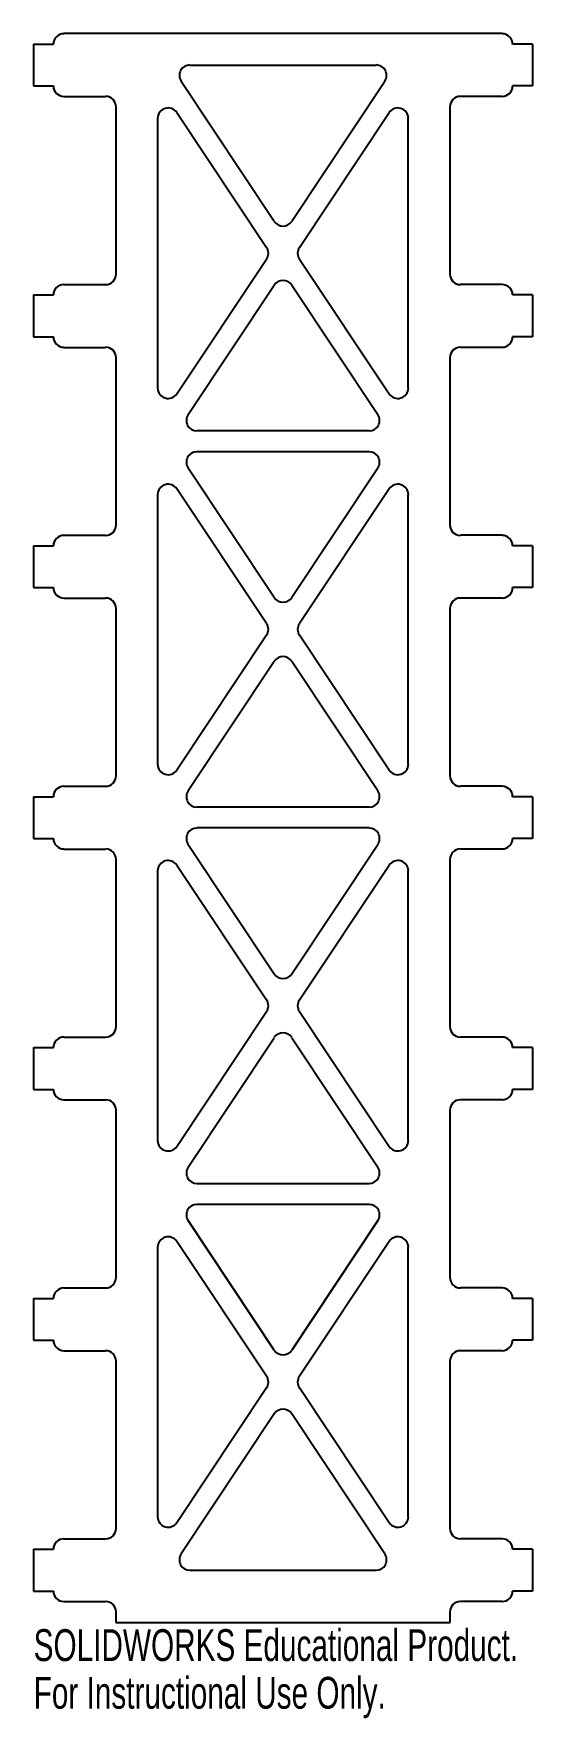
# Model space of a CAD drawing. Header units: inches. Extents: x -1.5 to 1.5, y -5.4 to 4.7.
import ezdxf

# ---------------------------------------------------------------- set-up
doc = ezdxf.new("R2010")
doc.units = ezdxf.units.IN
doc.header["$MEASUREMENT"] = 0
doc.styles.add('SLDTEXTSTYLE0', font='TXT', dxfattribs={"width": 0.7})

msp = doc.modelspace()

# ---------------------------------------------------------------- linework, layer by layer
at = {"color": 7, "linetype": 'Continuous', "lineweight": 25}
for p, q in [((1.312, 4.688), (-1.312, 4.688)), ((-1.493, 4.625), (-1.375, 4.625)), ((-1.493, 4.625), (-1.493, 4.375)), ((1.493, 4.625), (1.375, 4.625)), ((1.493, 4.625), (1.493, 4.375)), ((-0.558, 4.5), (0.558, 4.5)), ((-1.493, 4.375), (-1.375, 4.375)), ((-0.61, 4.403), (-0.052, 3.566)), ((0.052, 3.566), (0.61, 4.403)), ((1.493, 4.375), (1.375, 4.375)), ((-1.312, 4.312), (-1.062, 4.312)), ((-1, 4.25), (-1, 3.25)), ((1, 3.25), (1, 4.25)), ((1.312, 4.312), (1.062, 4.312)), ((-0.75, 2.569), (-0.75, 4.181)), ((-0.635, 4.216), (-0.098, 3.41)), ((0.098, 3.41), (0.635, 4.216)), ((0.75, 2.569), (0.75, 4.181)), ((-0.635, 2.534), (-0.098, 3.34)), ((0.098, 3.34), (0.635, 2.534)), ((-1.493, 3.125), (-1.375, 3.125)), ((-1.493, 3.125), (-1.493, 2.875)), ((-1.312, 3.188), (-1.062, 3.188)), ((-0.568, 2.41), (-0.052, 3.184)), ((0.052, 3.184), (0.568, 2.41)), ((1.312, 3.188), (1.062, 3.188)), ((1.493, 3.125), (1.375, 3.125)), ((1.493, 3.125), (1.493, 2.875)), ((-1.493, 2.875), (-1.375, 2.875)), ((1.493, 2.875), (1.375, 2.875)), ((-1.312, 2.812), (-1.062, 2.812)), ((-1, 2.75), (-1, 1.75)), ((1, 1.75), (1, 2.75)), ((1.312, 2.812), (1.062, 2.812)), ((0.516, 2.312), (-0.516, 2.312)), ((0.516, 2.188), (-0.516, 2.188)), ((-0.052, 1.316), (-0.568, 2.09)), ((0.568, 2.09), (0.052, 1.316)), ((-0.75, 0.319), (-0.75, 1.931)), ((-0.098, 1.16), (-0.635, 1.966)), ((0.635, 1.966), (0.098, 1.16)), ((0.75, 0.319), (0.75, 1.931)), ((-1.493, 1.625), (-1.375, 1.625)), ((-1.493, 1.625), (-1.493, 1.375)), ((-1.312, 1.688), (-1.062, 1.688)), ((1.312, 1.688), (1.062, 1.688)), ((1.493, 1.625), (1.375, 1.625)), ((1.493, 1.625), (1.493, 1.375)), ((-1.493, 1.375), (-1.375, 1.375)), ((-1.312, 1.312), (-1.062, 1.312)), ((1.312, 1.312), (1.062, 1.312)), ((1.493, 1.375), (1.375, 1.375)), ((-1, 1.25), (-1, 0.25)), ((1, 0.25), (1, 1.25)), ((-0.098, 1.09), (-0.635, 0.284)), ((0.635, 0.284), (0.098, 1.09)), ((-0.052, 0.934), (-0.568, 0.16)), ((0.568, 0.16), (0.052, 0.934)), ((-1.493, 0.125), (-1.375, 0.125)), ((-1.493, 0.125), (-1.493, -0.125)), ((-1.312, 0.188), (-1.062, 0.188)), ((1.312, 0.188), (1.062, 0.188)), ((1.493, 0.125), (1.375, 0.125)), ((1.493, 0.125), (1.493, -0.125)), ((0.516, 0.062), (-0.516, 0.062)), ((0.516, -0.062), (-0.516, -0.062)), ((-1.493, -0.125), (-1.375, -0.125)), ((-1.312, -0.188), (-1.062, -0.188)), ((-0.568, -0.16), (-0.052, -0.934)), ((0.052, -0.934), (0.568, -0.16)), ((1.312, -0.188), (1.062, -0.188)), ((1.493, -0.125), (1.375, -0.125)), ((-1, -0.25), (-1, -1.25)), ((-0.635, -0.284), (-0.098, -1.09)), ((0.098, -1.09), (0.635, -0.284)), ((1, -1.25), (1, -0.25)), ((-0.75, -1.931), (-0.75, -0.319)), ((0.75, -1.931), (0.75, -0.319)), ((-0.635, -1.966), (-0.098, -1.16)), ((0.098, -1.16), (0.635, -1.966)), ((-1.493, -1.375), (-1.375, -1.375)), ((-1.493, -1.375), (-1.493, -1.625)), ((-1.312, -1.312), (-1.062, -1.312)), ((-0.568, -2.09), (-0.052, -1.316)), ((0.052, -1.316), (0.568, -2.09)), ((1.312, -1.312), (1.062, -1.312)), ((1.493, -1.375), (1.375, -1.375)), ((1.493, -1.375), (1.493, -1.625)), ((-1.493, -1.625), (-1.375, -1.625)), ((-1.312, -1.688), (-1.062, -1.688)), ((1.312, -1.688), (1.062, -1.688)), ((1.493, -1.625), (1.375, -1.625)), ((-1, -1.75), (-1, -2.75)), ((1, -2.75), (1, -1.75)), ((-0.516, -2.188), (0.516, -2.188)), ((-0.516, -2.312), (0.516, -2.312)), ((-0.052, -3.184), (-0.568, -2.41)), ((0.568, -2.41), (0.052, -3.184)), ((-0.75, -4.181), (-0.75, -2.569)), ((-0.098, -3.34), (-0.635, -2.534)), ((0.635, -2.534), (0.098, -3.34)), ((0.75, -4.181), (0.75, -2.569)), ((-1.312, -2.812), (-1.062, -2.812)), ((1.312, -2.812), (1.062, -2.812)), ((-1.493, -2.875), (-1.375, -2.875)), ((-1.493, -2.875), (-1.493, -3.125)), ((1.493, -2.875), (1.375, -2.875)), ((1.493, -2.875), (1.493, -3.125)), ((-1.493, -3.125), (-1.375, -3.125)), ((-1.312, -3.188), (-1.062, -3.188)), ((1.312, -3.188), (1.062, -3.188)), ((1.493, -3.125), (1.375, -3.125)), ((-1, -3.25), (-1, -4.25)), ((1, -4.25), (1, -3.25)), ((-0.098, -3.41), (-0.635, -4.216)), ((0.635, -4.216), (0.098, -3.41)), ((-0.052, -3.566), (-0.61, -4.403)), ((0.61, -4.403), (0.052, -3.566)), ((-1.312, -4.312), (-1.062, -4.312)), ((1.312, -4.312), (1.062, -4.312)), ((-1.493, -4.375), (-1.375, -4.375)), ((-1.493, -4.375), (-1.493, -4.625)), ((1.493, -4.375), (1.375, -4.375)), ((1.493, -4.375), (1.493, -4.625)), ((-0.558, -4.5), (0.558, -4.5)), ((-1.493, -4.625), (-1.375, -4.625)), ((1.493, -4.625), (1.375, -4.625)), ((-1.312, -4.688), (-1.062, -4.688)), ((1.312, -4.688), (1.062, -4.688)), ((-1, -4.75), (-1, -4.812)), ((-1, -4.812), (1, -4.812)), ((1, -4.812), (1, -4.75))]:
    msp.add_line(p, q, dxfattribs=at)
for centre, start, end in [((-1.312, 4.625), 90, 180), ((1.312, 4.625), 0, 90), ((-0.558, 4.438), 90, 213.6901), ((0.558, 4.438), 326.3099, 90), ((-1.312, 4.375), 180, 270), ((1.312, 4.375), 270, 0), ((-1.062, 4.25), 0, 90), ((-0.688, 4.181), 33.6901, 180), ((0.688, 4.181), 0, 146.3099), ((1.062, 4.25), 90, 180), ((0, 3.6), 213.6901, 326.3099), ((-0.15, 3.375), 326.3099, 33.6901), ((0.15, 3.375), 146.3099, 213.6901), ((-1.062, 3.25), 270, 0), ((1.062, 3.25), 180, 270), ((-1.312, 3.125), 90, 180), ((0, 3.15), 33.6901, 146.3099), ((1.312, 3.125), 0, 90), ((-1.312, 2.875), 180, 270), ((1.312, 2.875), 270, 0), ((-1.062, 2.75), 0, 90), ((1.062, 2.75), 90, 180), ((-0.688, 2.569), 180, 326.3099), ((0.688, 2.569), 213.6901, 0), ((-0.516, 2.375), 146.3099, 270), ((0.516, 2.375), 270, 33.6901), ((-0.516, 2.125), 90, 213.6901), ((0.516, 2.125), 326.3099, 90), ((-0.688, 1.931), 33.6901, 180), ((0.688, 1.931), 0, 146.3099), ((-1.062, 1.75), 270, 0), ((1.062, 1.75), 180, 270), ((-1.312, 1.625), 90, 180), ((1.312, 1.625), 0, 90), ((-1.312, 1.375), 180, 270), ((-1.062, 1.25), 0, 90), ((0, 1.35), 213.6901, 326.3099), ((1.062, 1.25), 90, 180), ((1.312, 1.375), 270, 0), ((-0.15, 1.125), 326.3099, 33.6901), ((0.15, 1.125), 146.3099, 213.6901), ((0, 0.9), 33.6901, 146.3099), ((-0.688, 0.319), 180, 326.3099), ((0.688, 0.319), 213.6901, 0), ((-1.062, 0.25), 270, 0), ((1.062, 0.25), 180, 270), ((-1.312, 0.125), 90, 180), ((-0.516, 0.125), 146.3099, 270), ((0.516, 0.125), 270, 33.6901), ((1.312, 0.125), 0, 90), ((-0.516, -0.125), 90, 213.6901), ((0.516, -0.125), 326.3099, 90), ((-1.312, -0.125), 180, 270), ((-1.062, -0.25), 0, 90), ((1.062, -0.25), 90, 180), ((1.312, -0.125), 270, 0), ((-0.688, -0.319), 33.6901, 180), ((0.688, -0.319), 0, 146.3099), ((0, -0.9), 213.6901, 326.3099), ((-0.15, -1.125), 326.3099, 33.6901), ((0.15, -1.125), 146.3099, 213.6901), ((-1.062, -1.25), 270, 0), ((0, -1.35), 33.6901, 146.3099), ((1.062, -1.25), 180, 270), ((-1.312, -1.375), 90, 180), ((1.312, -1.375), 0, 90), ((-1.312, -1.625), 180, 270), ((-1.062, -1.75), 0, 90), ((1.062, -1.75), 90, 180), ((1.312, -1.625), 270, 0), ((-0.688, -1.931), 180, 326.3099), ((0.688, -1.931), 213.6901, 0), ((-0.516, -2.125), 146.3099, 270), ((0.516, -2.125), 270, 33.6901), ((-0.516, -2.375), 90, 213.6901), ((0.516, -2.375), 326.3099, 90), ((-0.688, -2.569), 33.6901, 180), ((0.688, -2.569), 0, 146.3099), ((-1.312, -2.875), 90, 180), ((-1.062, -2.75), 270, 0), ((1.062, -2.75), 180, 270), ((1.312, -2.875), 0, 90), ((-1.312, -3.125), 180, 270), ((-1.062, -3.25), 0, 90), ((0, -3.15), 213.6901, 326.3099), ((1.062, -3.25), 90, 180), ((1.312, -3.125), 270, 0), ((-0.15, -3.375), 326.3099, 33.6901), ((0.15, -3.375), 146.3099, 213.6901), ((0, -3.6), 33.6901, 146.3099), ((-0.688, -4.181), 180, 326.3099), ((0.688, -4.181), 213.6901, 0), ((-1.312, -4.375), 90, 180), ((-1.062, -4.25), 270, 0), ((1.062, -4.25), 180, 270), ((1.312, -4.375), 0, 90), ((-0.558, -4.438), 146.3099, 270), ((0.558, -4.438), 270, 33.6901), ((-1.312, -4.625), 180, 270), ((1.312, -4.625), 270, 0), ((-1.062, -4.75), 0, 90), ((1.062, -4.75), 90, 180)]:
    msp.add_arc(centre, 0.0625, start, end, dxfattribs=at)

# ---------------------------------------------------------------- texts
at = {"color": 7, "linetype": 'Continuous', "char_height": 0.1903, "attachment_point": 1, "style": 'SLDTEXTSTYLE0'}
for s, insert in [('SOLIDWORKS Educational Product.', (-1.493, -4.853)), ('For Instructional Use Only.', (-1.493, -5.138))]:
    msp.add_mtext(s, dxfattribs=dict(at, insert=insert))

doc.saveas('drawing.dxf')
